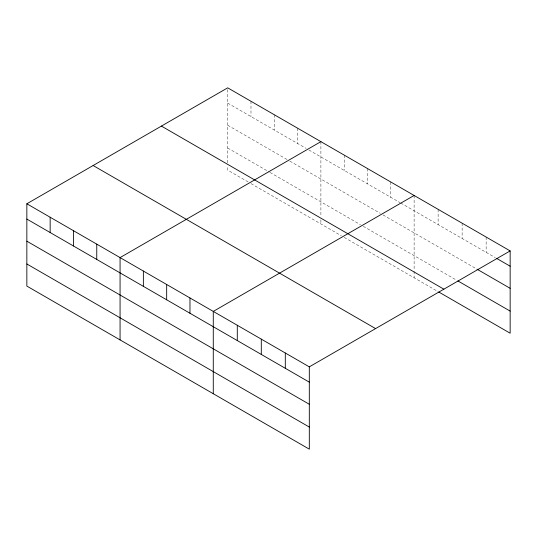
<?xml version="1.0" encoding="UTF-8"?>
<svg xmlns="http://www.w3.org/2000/svg" width="537" height="537" viewBox="0 0 537 537"><rect width="100%" height="100%" fill="white"/><g stroke="black" fill="none" stroke-linecap="round" stroke-linejoin="round"><path stroke-width="0.4" stroke-dasharray="2.69 2.01" d="M227.688 162.765L227.688 87.833M227.688 103.124L306.07 148.38M308.896 150.011L399.991 202.603M400.696 203.006L495.322 257.639M227.688 125.235L287 159.482M289.826 161.113L380.216 213.303M383.042 214.934L476.252 268.748M227.688 148.024L269.346 172.075M270.057 172.484L360.441 224.667M363.267 226.299L456.484 280.119M248.161 181.962L227.688 170.142L227.688 166.04M250.987 183.594L341.378 235.777M344.204 237.408L438.118 291.631M486.139 237.045L486.139 252.343M462.129 223.184L462.129 238.482M438.118 209.323L438.118 224.62M414.114 195.461L414.114 270.4M414.114 271.219L414.114 277.77M390.808 182.009L390.808 197.301M367.503 168.558L367.503 183.849M344.204 155.099L344.204 170.39M320.898 141.647L320.898 216.586M320.898 219.861L320.898 223.956M297.592 128.195L297.592 143.486M274.293 114.737L274.293 130.028M250.987 101.285L250.987 116.576"/><path stroke-width="0.81" d="M26.85 203.785L309.312 366.858L309.312 449.167L26.85 286.087L26.85 203.785L227.688 87.833L510.15 250.913L510.15 333.215L438.83 292.041M320.898 141.647L120.066 257.599L120.066 339.908M414.114 195.461L213.276 311.413L213.276 393.722M309.312 366.858L510.15 250.913M496.732 258.458L510.15 266.204M476.963 269.158L510.15 288.315M457.893 280.932L510.15 311.104M161.409 126.094L443.877 289.175M93.123 165.517L375.591 328.597M26.85 219.076L309.312 382.156M26.85 241.187L309.312 404.267M26.85 263.976L309.312 427.056M285.308 352.997L285.308 368.295M261.297 339.136L261.297 354.433M237.287 325.274L237.287 340.565M189.97 297.961L189.97 313.252M166.671 284.509L166.671 299.8M143.366 271.051L143.366 286.342M96.761 244.147L96.761 259.438M73.455 230.688L73.455 245.98M50.156 217.237L50.156 232.528"/></g></svg>
